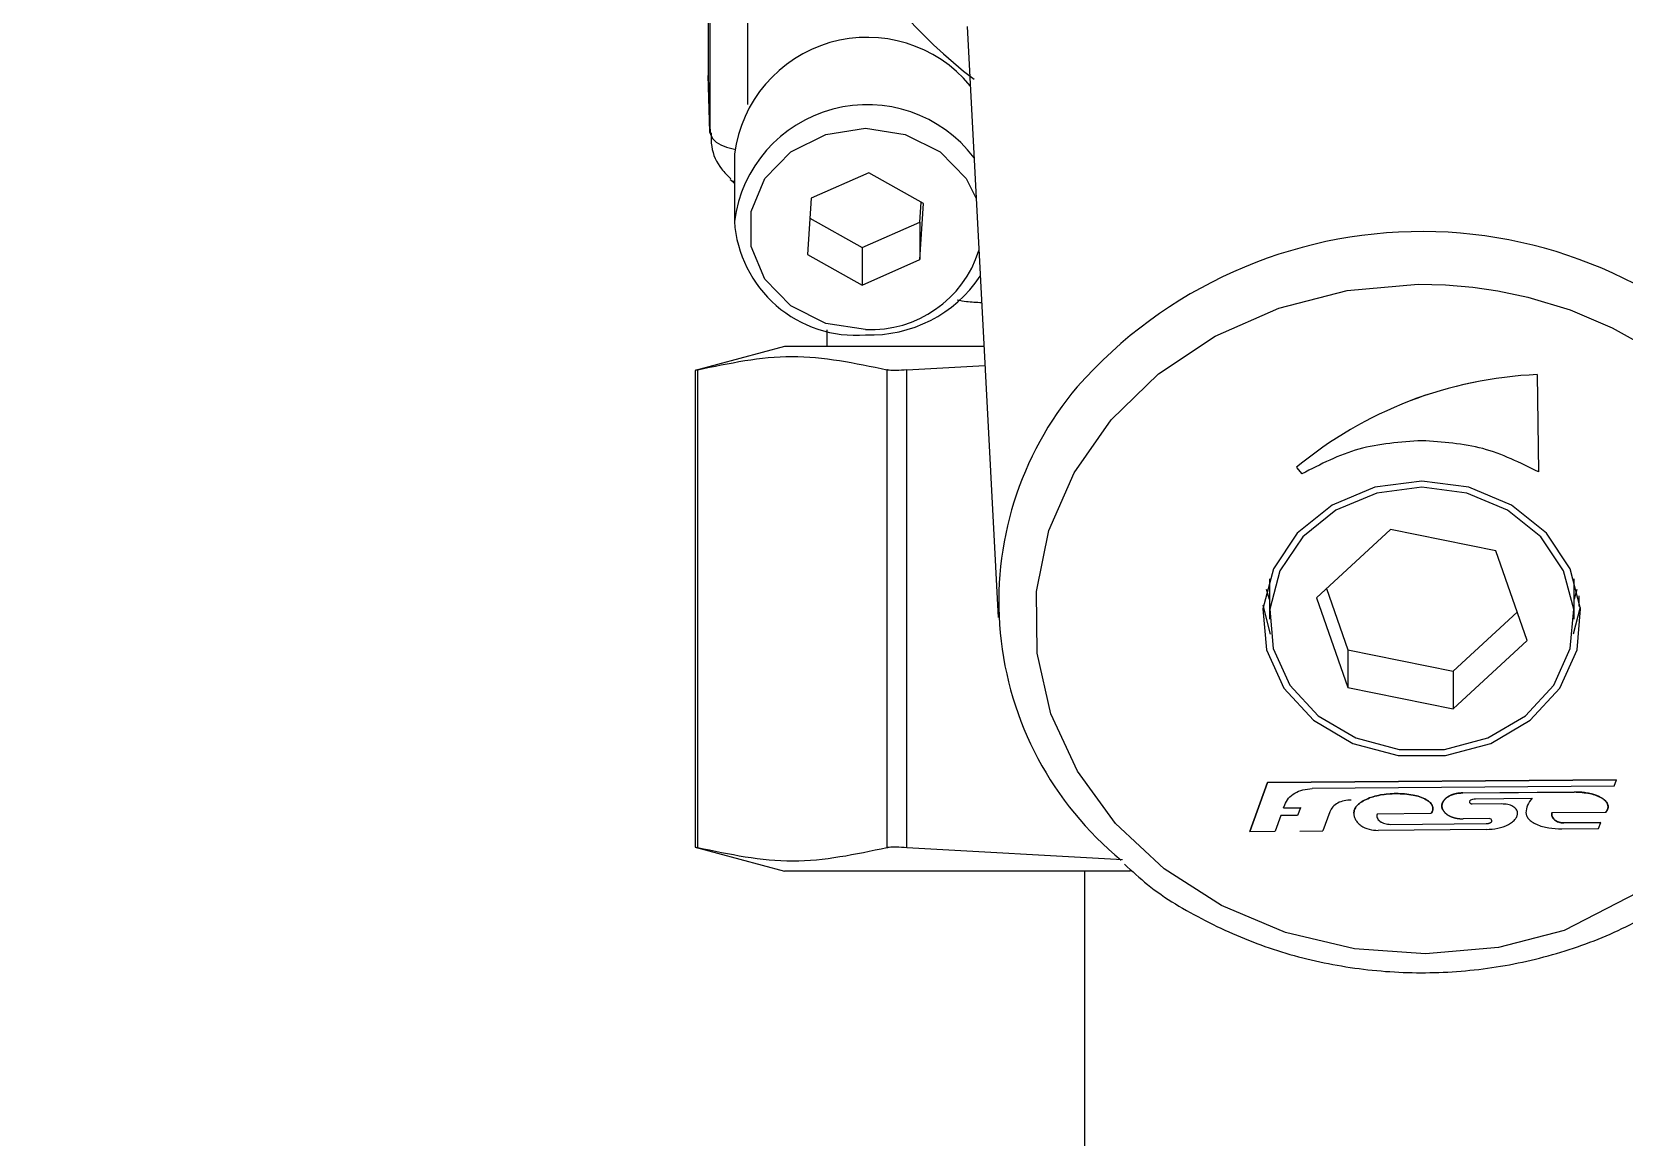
# Model space of a CAD drawing. Extents: x 75 to 2075, y 25 to 1460.
# Drawn here: x 621 to 674.1, y 823.4 to 860.2 of the extents above; entities that cross this region are included whole.
import ezdxf

# ---------------------------------------------------------------- set-up
doc = ezdxf.new("R2010")
doc.units = 0
doc.header["$LTSCALE"] = 5
doc.linetypes.add('SLD-KATı', pattern=[0])
doc.layers.get('0').update_dxf_attribs({"linetype": 'CONTINUOUS'})

msp = doc.modelspace()

# ---------------------------------------------------------------- linework, layer by layer
at = {"color": 7, "linetype": 'SLD-KATı'}
for p, q in [((643.562, 884.799), (643.562, 858.773)), ((643.627, 884.795), (643.627, 856.898)), ((652.208, 860.412), (653.242, 840.688)), ((643.627, 856.898), (643.562, 858.773)), ((643.562, 858.773), (643.563, 858.706)), ((643.563, 858.706), (643.628, 856.833)), ((643.628, 856.833), (643.627, 856.898)), ((644.441, 856.154), (644.441, 853.904)), ((648.931, 855.527), (647.001, 854.677)), ((650.746, 854.504), (648.931, 855.527)), ((644.299, 855.305), (644.441, 855.172)), ((647.001, 854.677), (646.886, 852.805)), ((650.63, 853.882), (650.671, 854.546)), ((650.63, 852.632), (650.746, 854.504)), ((646.96, 854.013), (648.7, 853.032)), ((648.7, 853.032), (650.63, 853.882)), ((650.63, 853.882), (650.63, 852.632)), ((646.886, 852.805), (648.7, 851.782)), ((648.7, 853.032), (648.7, 851.782)), ((648.7, 851.782), (650.63, 852.632)), ((647.531, 850.283), (647.531, 849.729)), ((646.112, 849.729), (643.134, 848.931)), ((651.957, 849.729), (646.112, 849.729)), ((652.768, 849.729), (651.957, 849.729)), ((650.191, 848.953), (652.801, 849.099)), ((643.134, 848.931), (643.134, 833.026)), ((643.217, 833.005), (643.217, 848.953)), ((649.532, 848.953), (649.532, 833.005)), ((650.191, 833.005), (650.191, 848.953)), ((671.231, 848.792), (671.267, 845.545)), ((663.199, 845.699), (663.38, 845.479)), ((666.334, 843.627), (663.864, 841.349)), ((669.847, 842.914), (666.334, 843.627)), ((670.89, 839.922), (669.847, 842.914)), ((662.295, 841.982), (662.295, 840.635)), ((664.194, 841.653), (664.908, 839.607)), ((672.46, 840.635), (672.46, 841.982)), ((662.328, 840.136), (662.09, 841.104)), ((663.864, 841.349), (664.908, 838.357)), ((672.656, 841.035), (672.427, 840.136)), ((672.616, 841.41), (672.616, 841.111)), ((672.62, 841.075), (672.656, 841.035)), ((668.421, 838.894), (670.561, 840.868)), ((664.908, 839.607), (664.908, 838.357)), ((664.908, 839.607), (668.421, 838.894)), ((668.421, 837.644), (670.89, 839.922)), ((668.421, 838.894), (668.421, 837.644)), ((664.908, 838.357), (668.421, 837.644)), ((662.234, 835.18), (673.869, 835.276)), ((673.869, 835.276), (662.234, 835.179)), ((673.792, 835.063), (673.869, 835.276)), ((673.869, 835.276), (673.869, 835.276)), ((661.643, 833.551), (662.234, 835.18)), ((662.234, 835.179), (661.643, 833.55)), ((662.234, 835.18), (662.234, 835.179)), ((673.792, 835.063), (663.716, 834.98)), ((666.518, 834.818), (666.518, 834.819)), ((668.743, 834.837), (672.458, 834.868)), ((668.743, 834.836), (672.458, 834.867)), ((668.743, 834.837), (668.743, 834.836)), ((669.166, 834.643), (671.058, 834.658)), ((672.458, 834.867), (672.458, 834.868)), ((662.768, 834.339), (662.804, 834.441)), ((662.768, 834.34), (663.328, 834.345)), ((662.768, 834.339), (663.328, 834.344)), ((663.328, 834.344), (663.234, 834.083)), ((663.328, 834.345), (663.328, 834.344)), ((664.31, 834.208), (664.078, 833.571)), ((665.107, 834.156), (665.107, 834.157)), ((667.675, 834.147), (665.888, 834.132)), ((668.047, 834.403), (668.047, 834.402)), ((670.044, 834.47), (669.063, 834.462)), ((671.723, 834.18), (673.517, 834.195)), ((662.673, 834.079), (662.484, 833.557)), ((663.234, 834.083), (662.673, 834.079)), ((669.528, 833.616), (665.919, 833.586)), ((666.337, 833.787), (669.526, 833.814)), ((666.337, 833.787), (669.526, 833.813)), ((666.337, 833.787), (666.337, 833.787)), ((669.629, 833.981), (668.753, 833.974)), ((669.526, 833.814), (669.526, 833.813)), ((669.717, 833.906), (669.717, 833.906)), ((672.051, 833.637), (673.278, 833.647)), ((672.119, 833.835), (673.35, 833.845)), ((673.35, 833.845), (672.119, 833.835)), ((672.119, 833.835), (672.119, 833.835)), ((673.278, 833.647), (673.35, 833.845)), ((673.35, 833.845), (673.35, 833.845)), ((661.643, 833.55), (662.484, 833.557)), ((661.643, 833.551), (661.643, 833.55)), ((663.307, 833.564), (664.078, 833.571)), ((643.134, 833.027), (646.112, 832.229)), ((657.395, 832.608), (650.191, 833.005)), ((657.655, 832.229), (646.112, 832.229)), ((656.127, 832.229), (656.127, 784.729))]:
    msp.add_line(p, q, dxfattribs=at)
at = {"color": 8, "linetype": 'SLD-KATı'}
msp.add_line((644.877, 884.72), (644.877, 857.804), dxfattribs=at)
at = {"color": 8, "linetype": 'SLD-KATı', "flags": 128}
for points in [[(648.816, 850.299), (647.49, 850.501), (646.325, 851.084), (645.46, 851.976), (645, 853.072), (645, 854.237), (645.46, 855.332), (646.325, 856.225), (647.49, 856.808), (648.816, 857.01), (650.141, 856.808), (651.306, 856.225), (652.172, 855.332), (652.509, 854.67)], [(643.627, 856.898), (643.651, 856.776), (643.722, 856.659), (643.838, 856.551), (643.993, 856.456), (644.183, 856.379), (644.399, 856.321), (644.444, 856.312)]]:
    msp.add_lwpolyline(points, dxfattribs=at)
at = {"color": 7, "linetype": 'SLD-KATı', "flags": 128}
for points in [[(667.501, 829.464), (665.128, 829.635), (662.833, 830.18), (660.691, 831.081), (658.778, 832.308), (657.158, 833.818), (655.885, 835.56), (655.004, 837.475), (654.544, 839.498), (654.521, 841.56), (654.936, 843.59), (655.775, 845.519), (657.009, 847.282), (658.596, 848.819), (660.481, 850.077), (662.602, 851.014), (664.886, 851.597), (667.254, 851.807)], [(667.254, 851.807), (668.169, 851.786), (669.079, 851.71), (669.917, 851.589), (670.917, 851.378), (672.332, 850.95), (673.729, 850.359), (675.034, 849.627), (676.112, 848.857), (677.048, 848.03), (677.771, 847.253), (678.528, 846.253), (678.982, 845.516), (679.356, 844.782), (679.871, 843.416), (680.277, 840.742), (680.277, 840.655), (680.277, 840.65), (680.277, 840.649), (680.277, 840.649), (680.277, 840.649), (680.277, 840.649), (680.277, 840.649), (680.277, 840.648), (680.277, 840.648), (680.277, 840.646), (680.277, 840.636), (680.277, 840.589), (680.274, 840.391), (680.22, 839.586), (679.979, 838.246), (679.327, 836.427), (677.979, 834.271), (675.643, 832.058), (672.128, 830.249), (669.934, 829.685), (667.501, 829.464)], [(667.377, 845.238), (665.811, 845.034), (664.383, 844.438), (663.222, 843.505), (662.43, 842.317), (662.077, 840.979), (662.196, 839.611), (662.774, 838.334), (663.762, 837.261), (665.071, 836.488), (666.585, 836.084), (668.169, 836.084), (669.683, 836.488), (670.992, 837.261), (671.98, 838.334), (672.559, 839.611), (672.677, 840.979), (672.325, 842.317), (671.533, 843.505), (670.371, 844.438), (668.944, 845.034), (667.377, 845.238)], [(667.377, 845.037), (665.879, 844.841), (664.514, 844.272), (663.404, 843.38), (662.646, 842.243), (662.309, 840.964), (662.422, 839.656), (662.976, 838.435), (663.92, 837.409), (665.172, 836.67), (666.62, 836.283), (668.135, 836.283), (669.582, 836.67), (670.834, 837.409), (671.779, 838.435), (672.332, 839.656), (672.445, 840.964), (672.108, 842.243), (671.351, 843.38), (670.24, 844.272), (668.875, 844.841), (667.377, 845.037)], [(662.189, 841.635), (662.29, 841.304), (662.295, 841.288)], [(672.46, 841.288), (672.467, 841.311), (672.565, 841.635)]]:
    msp.add_lwpolyline(points, dxfattribs=at)
at = {"color": 8, "linetype": 'SLD-KATı'}
for centre, radius, start, end in [((662.858, 872.184), 17.084, 137.993, 232.4202), ((648.875, 853.327), 4.472, 37.1839, 172.5787), ((644.45, 855.465), 0.22, 226.7194, 267.5459), ((667.375, 838.22), 15.346, 41.0608, 138.5217), ((648.996, 854.076), 3.781, 267.274, 342.4122)]:
    msp.add_arc(centre, radius, start, end, dxfattribs=at)
at = {"color": 7, "linetype": 'SLD-KATı'}
for centre, radius, start, end in [((648.874, 855.573), 4.471, 39.7445, 172.535), ((648.506, 854.179), 4.075, 183.8603, 274.3531), ((648.957, 854.566), 4.452, 268.1868, 325.9439), ((671.795, 835.351), 13.454, 92.4029, 129.7133), ((671.795, 835.349), 13.455, 92.4044, 129.7119), ((664.394, 841.217), 11.131, 139.9176, 230.7545), ((669.635, 833.899), 0.0826, 5.0269, 93.7384)]:
    msp.add_arc(centre, radius, start, end, dxfattribs=at)
for points, knots in [([(643.665, 856.855), (643.664, 856.703), (643.659, 856.279), (643.906, 855.724), (644.215, 855.431), (644.324, 855.327)], [0, 0, 0, 0, 0.265713, 0.740168, 1, 1, 1, 1]), ([(651.877, 851.287), (651.978, 851.268), (652.231, 851.221), (652.518, 851.208), (652.691, 851.201)], [0, 0, 0, 0, 0.397265, 1, 1, 1, 1]), ([(643.217, 848.953), (644.265, 849.175), (646.369, 849.621), (648.474, 849.177), (649.532, 848.953)], [0, 0, 0, 0, 0.497539, 1, 1, 1, 1]), ([(643.217, 848.953), (643.17, 848.941), (643.117, 848.926), (643.139, 848.931), (643.141, 848.931)], [0, 0, 0, 0, 0.89341, 1, 1, 1, 1]), ([(650.191, 848.953), (650.071, 848.943), (649.927, 848.93), (649.714, 848.928), (649.603, 848.936), (649.542, 848.951), (649.532, 848.953)], [0, 0, 0, 0, 0.417257, 0.499999, 0.917254, 1, 1, 1, 1]), ([(667.377, 846.589), (666.661, 846.54), (665.228, 846.44), (663.996, 845.8), (663.38, 845.48)], [0, 0, 0, 0, 0.499999, 1, 1, 1, 1]), ([(671.267, 845.545), (670.664, 845.847), (669.459, 846.45), (668.071, 846.543), (667.377, 846.589)], [0, 0, 0, 0, 0.500001, 1, 1, 1, 1]), ([(672.616, 841.111), (672.617, 841.095), (672.617, 841.075), (672.621, 841.077), (672.622, 841.077)], [0, 0, 0, 0, 0.786989, 1, 1, 1, 1]), ([(662.804, 834.441), (662.841, 834.517), (662.915, 834.671), (663.135, 834.842), (663.408, 834.958), (663.611, 834.972), (663.716, 834.979)], [0, 0, 0, 0, 0.2413009, 0.4837519, 0.7347014, 1, 1, 1, 1]), ([(665.107, 834.157), (665.112, 834.198), (665.121, 834.285), (665.206, 834.409), (665.338, 834.526), (665.597, 834.669), (665.998, 834.789), (666.343, 834.809), (666.518, 834.819)], [0, 0, 0, 0, 0.082032, 0.171129, 0.280254, 0.405712, 0.698349, 1, 1, 1, 1]), ([(666.518, 834.818), (666.343, 834.808), (665.998, 834.789), (665.597, 834.669), (665.338, 834.525), (665.206, 834.409), (665.121, 834.284), (665.112, 834.198), (665.107, 834.156)], [0, 0, 0, 0, 0.301649, 0.594283, 0.719365, 0.828854, 0.917817, 1, 1, 1, 1]), ([(666.518, 834.819), (666.709, 834.81), (667.059, 834.795), (667.455, 834.668), (667.649, 834.531), (667.714, 834.45), (667.742, 834.389), (667.754, 834.327), (667.746, 834.265), (667.72, 834.203), (667.69, 834.167), (667.675, 834.148)], [0, 0, 0, 0, 0.340053, 0.622858, 0.732917, 0.78028, 0.824766, 0.867008, 0.908581, 0.952093, 1, 1, 1, 1]), ([(667.675, 834.147), (667.69, 834.166), (667.72, 834.202), (667.746, 834.264), (667.753, 834.326), (667.742, 834.388), (667.714, 834.449), (667.649, 834.53), (667.455, 834.668), (667.059, 834.794), (666.709, 834.809), (666.518, 834.818)], [0, 0, 0, 0, 0.047696, 0.091185, 0.132815, 0.17519, 0.219373, 0.266655, 0.377124, 0.659927, 1, 1, 1, 1]), ([(668.121, 834.214), (668.113, 834.223), (668.085, 834.254), (668.057, 834.318), (668.043, 834.399), (668.055, 834.483), (668.093, 834.564), (668.158, 834.642), (668.283, 834.736), (668.482, 834.818), (668.656, 834.831), (668.743, 834.837)], [0, 0, 0, 0, 0.0331155, 0.1155617, 0.1959086, 0.2757381, 0.358758, 0.4533652, 0.5555568, 0.778578, 1, 1, 1, 1]), ([(668.743, 834.836), (668.742, 834.836), (668.738, 834.836), (668.731, 834.836), (668.722, 834.836), (668.714, 834.836), (668.707, 834.836), (668.699, 834.835), (668.691, 834.835), (668.682, 834.834), (668.674, 834.834), (668.667, 834.833), (668.659, 834.833), (668.651, 834.832), (668.643, 834.831), (668.634, 834.83), (668.626, 834.829), (668.618, 834.828), (668.609, 834.827), (668.601, 834.826), (668.593, 834.825), (668.585, 834.824), (668.578, 834.823), (668.57, 834.822), (668.562, 834.82), (668.554, 834.819), (668.546, 834.817), (668.537, 834.816), (668.528, 834.814), (668.52, 834.812), (668.512, 834.81), (668.503, 834.808), (668.495, 834.806), (668.487, 834.804), (668.479, 834.802), (668.471, 834.8), (668.463, 834.798), (668.456, 834.796), (668.448, 834.794), (668.44, 834.791), (668.432, 834.789), (668.424, 834.786), (668.416, 834.784), (668.409, 834.781), (668.401, 834.778), (668.393, 834.776), (668.385, 834.773), (668.378, 834.77), (668.37, 834.767), (668.363, 834.764), (668.355, 834.761), (668.348, 834.758), (668.34, 834.754), (668.333, 834.751), (668.326, 834.748), (668.318, 834.744), (668.311, 834.74), (668.304, 834.737), (668.298, 834.734), (668.291, 834.73), (668.284, 834.726), (668.277, 834.722), (668.27, 834.718), (668.264, 834.715), (668.257, 834.711), (668.252, 834.708), (668.245, 834.704), (668.239, 834.699), (668.232, 834.695), (668.225, 834.69), (668.22, 834.687), (668.214, 834.682), (668.209, 834.678), (668.202, 834.674), (668.198, 834.67), (668.191, 834.665), (668.187, 834.661), (668.181, 834.656), (668.176, 834.652), (668.17, 834.647), (668.165, 834.642), (668.16, 834.637), (668.155, 834.633), (668.151, 834.629), (668.147, 834.624), (668.142, 834.62), (668.137, 834.614), (668.133, 834.609), (668.129, 834.605), (668.125, 834.6), (668.121, 834.596), (668.117, 834.59), (668.113, 834.585), (668.109, 834.58), (668.106, 834.575), (668.102, 834.57), (668.099, 834.565), (668.096, 834.56), (668.092, 834.555), (668.089, 834.55), (668.087, 834.546), (668.084, 834.541), (668.081, 834.536), (668.079, 834.53), (668.076, 834.525), (668.074, 834.52), (668.071, 834.514), (668.069, 834.509), (668.066, 834.502), (668.063, 834.494), (668.059, 834.483), (668.056, 834.471), (668.053, 834.46), (668.052, 834.452), (668.05, 834.443), (668.049, 834.434), (668.048, 834.426), (668.047, 834.414), (668.047, 834.403), (668.047, 834.391), (668.048, 834.383), (668.049, 834.374), (668.05, 834.365), (668.051, 834.357), (668.053, 834.345), (668.056, 834.334), (668.059, 834.323), (668.062, 834.314), (668.065, 834.306), (668.068, 834.298), (668.071, 834.29), (668.074, 834.283), (668.077, 834.278), (668.08, 834.272), (668.082, 834.267), (668.085, 834.262), (668.087, 834.258), (668.09, 834.253), (668.094, 834.248), (668.097, 834.243), (668.1, 834.238), (668.103, 834.233), (668.107, 834.228), (668.111, 834.223), (668.114, 834.218), (668.118, 834.213), (668.122, 834.209), (668.126, 834.204), (668.131, 834.198), (668.135, 834.194), (668.139, 834.189), (668.143, 834.185), (668.147, 834.18), (668.153, 834.175), (668.157, 834.17), (668.163, 834.165), (668.167, 834.161), (668.173, 834.156), (668.178, 834.152), (668.184, 834.147), (668.189, 834.143), (668.195, 834.138), (668.2, 834.134), (668.206, 834.129), (668.211, 834.125), (668.218, 834.121), (668.223, 834.117), (668.229, 834.113), (668.235, 834.109), (668.241, 834.105), (668.247, 834.101), (668.253, 834.097), (668.26, 834.093), (668.267, 834.089), (668.274, 834.085), (668.28, 834.082), (668.287, 834.078), (668.294, 834.074), (668.301, 834.071), (668.308, 834.067), (668.314, 834.064), (668.321, 834.061), (668.329, 834.057), (668.336, 834.054), (668.344, 834.051), (668.351, 834.048), (668.359, 834.045), (668.369, 834.04), (668.378, 834.037), (668.389, 834.033), (668.397, 834.03), (668.405, 834.027), (668.412, 834.025), (668.42, 834.022), (668.428, 834.02), (668.436, 834.017), (668.444, 834.015), (668.452, 834.013), (668.46, 834.011), (668.467, 834.008), (668.475, 834.006), (668.483, 834.004), (668.491, 834.002), (668.5, 834.001), (668.508, 833.999), (668.516, 833.997), (668.524, 833.995), (668.532, 833.994), (668.54, 833.992), (668.548, 833.991), (668.556, 833.989), (668.565, 833.988), (668.573, 833.987), (668.581, 833.985), (668.589, 833.984), (668.597, 833.983), (668.606, 833.982), (668.614, 833.981), (668.622, 833.98), (668.63, 833.979), (668.639, 833.978), (668.647, 833.978), (668.655, 833.977), (668.664, 833.976), (668.672, 833.976), (668.68, 833.975), (668.699, 833.974), (668.723, 833.974), (668.745, 833.974), (668.753, 833.974)], [0, 0, 0, 0, 0.001321, 0.00659, 0.011866, 0.014499, 0.019773, 0.022408, 0.027682, 0.032958, 0.035591, 0.040865, 0.043502, 0.04877, 0.054042, 0.056683, 0.061951, 0.067226, 0.069864, 0.075136, 0.080406, 0.083042, 0.088311, 0.090951, 0.096222, 0.1015, 0.104136, 0.109406, 0.11468, 0.119947, 0.122588, 0.127858, 0.133131, 0.135766, 0.141045, 0.146313, 0.148945, 0.154222, 0.159491, 0.162126, 0.167407, 0.172676, 0.175317, 0.180586, 0.185861, 0.188495, 0.193774, 0.199046, 0.201669, 0.206943, 0.212222, 0.214849, 0.220133, 0.225409, 0.228037, 0.233313, 0.238583, 0.241214, 0.246484, 0.249136, 0.254399, 0.259673, 0.262309, 0.26758, 0.270217, 0.275485, 0.278117, 0.283405, 0.288679, 0.291313, 0.296584, 0.299221, 0.304483, 0.307117, 0.3124, 0.315028, 0.320302, 0.322953, 0.328223, 0.330844, 0.336134, 0.338752, 0.344037, 0.346677, 0.349309, 0.35459, 0.357222, 0.362499, 0.365125, 0.367765, 0.373019, 0.37566, 0.380939, 0.383576, 0.386206, 0.391491, 0.394118, 0.396766, 0.402031, 0.404679, 0.40732, 0.409947, 0.41521, 0.417842, 0.420497, 0.425748, 0.42841, 0.431032, 0.436311, 0.441592, 0.446846, 0.457401, 0.462678, 0.467936, 0.473209, 0.478501, 0.483749, 0.489022, 0.499588, 0.504853, 0.510122, 0.515398, 0.520685, 0.52595, 0.531233, 0.541789, 0.547036, 0.552308, 0.557579, 0.562876, 0.568145, 0.573413, 0.576061, 0.578686, 0.583964, 0.586587, 0.589219, 0.591862, 0.597143, 0.599784, 0.602403, 0.607678, 0.610328, 0.612959, 0.618227, 0.620862, 0.623505, 0.628769, 0.631415, 0.636687, 0.63931, 0.641943, 0.647239, 0.649876, 0.655128, 0.657765, 0.66305, 0.665669, 0.67096, 0.673586, 0.678858, 0.681509, 0.686767, 0.689419, 0.694681, 0.697315, 0.702585, 0.705225, 0.710499, 0.71314, 0.718401, 0.721041, 0.726309, 0.73158, 0.734218, 0.739499, 0.742139, 0.747403, 0.752675, 0.75531, 0.760583, 0.763221, 0.768497, 0.773764, 0.776396, 0.781681, 0.786956, 0.789585, 0.800127, 0.802766, 0.808045, 0.813316, 0.81595, 0.821224, 0.826499, 0.82913, 0.834403, 0.839679, 0.842307, 0.847583, 0.852854, 0.855491, 0.860765, 0.866036, 0.868677, 0.873949, 0.87922, 0.881855, 0.887125, 0.892399, 0.895038, 0.900313, 0.905579, 0.908216, 0.913487, 0.91876, 0.921398, 0.926673, 0.931946, 0.934583, 0.939855, 0.945124, 0.947764, 0.953033, 0.958308, 0.960946, 0.966214, 0.987312, 1, 1, 1, 1]), ([(671.058, 834.658), (670.998, 834.584), (670.881, 834.438), (670.862, 834.26), (670.853, 834.173)], [0, 0, 0, 0, 0.508882, 1, 1, 1, 1]), ([(672.458, 834.868), (672.636, 834.859), (672.962, 834.843), (673.329, 834.715), (673.505, 834.578), (673.563, 834.496), (673.588, 834.436), (673.596, 834.374), (673.587, 834.312), (673.561, 834.251), (673.532, 834.215), (673.517, 834.196)], [0, 0, 0, 0, 0.332968, 0.611765, 0.722197, 0.77058, 0.816572, 0.860775, 0.904455, 0.950135, 1, 1, 1, 1]), ([(673.517, 834.195), (673.517, 834.196), (673.52, 834.199), (673.524, 834.204), (673.53, 834.211), (673.535, 834.218), (673.541, 834.226), (673.546, 834.233), (673.551, 834.241), (673.556, 834.248), (673.56, 834.256), (673.564, 834.264), (673.568, 834.272), (673.572, 834.28), (673.575, 834.287), (673.577, 834.293), (673.58, 834.3), (673.583, 834.309), (673.585, 834.317), (673.587, 834.324), (673.588, 834.331), (673.59, 834.338), (673.591, 834.347), (673.592, 834.356), (673.593, 834.363), (673.593, 834.37), (673.593, 834.377), (673.593, 834.386), (673.592, 834.393), (673.592, 834.4), (673.591, 834.407), (673.589, 834.416), (673.588, 834.425), (673.586, 834.433), (673.584, 834.44), (673.581, 834.447), (673.579, 834.454), (673.576, 834.462), (673.572, 834.47), (673.569, 834.478), (673.565, 834.486), (673.561, 834.493), (673.558, 834.499), (673.554, 834.506), (673.549, 834.513), (673.544, 834.521), (673.539, 834.528), (673.533, 834.535), (673.528, 834.543), (673.522, 834.55), (673.516, 834.556), (673.51, 834.563), (673.503, 834.57), (673.497, 834.577), (673.49, 834.583), (673.483, 834.589), (673.476, 834.596), (673.469, 834.602), (673.46, 834.61), (673.45, 834.618), (673.44, 834.625), (673.432, 834.631), (673.425, 834.637), (673.417, 834.642), (673.409, 834.647), (673.398, 834.654), (673.388, 834.661), (673.377, 834.668), (673.368, 834.673), (673.352, 834.682), (673.335, 834.691), (673.319, 834.699), (673.313, 834.702), (673.309, 834.705), (673.303, 834.707), (673.297, 834.71), (673.291, 834.713), (673.285, 834.716), (673.28, 834.718), (673.274, 834.721), (673.268, 834.724), (673.262, 834.726), (673.254, 834.729), (673.248, 834.732), (673.242, 834.734), (673.236, 834.737), (673.23, 834.739), (673.224, 834.742), (673.218, 834.744), (673.212, 834.747), (673.204, 834.75), (673.198, 834.752), (673.191, 834.755), (673.185, 834.757), (673.177, 834.76), (673.171, 834.762), (673.164, 834.764), (673.158, 834.766), (673.152, 834.768), (673.144, 834.771), (673.138, 834.773), (673.13, 834.775), (673.124, 834.777), (673.116, 834.78), (673.11, 834.781), (673.102, 834.784), (673.094, 834.786), (673.086, 834.788), (673.078, 834.791), (673.072, 834.792), (673.064, 834.795), (673.058, 834.796), (673.05, 834.798), (673.043, 834.8), (673.035, 834.802), (673.027, 834.804), (673.019, 834.806), (673.011, 834.808), (673.005, 834.81), (672.997, 834.811), (672.989, 834.813), (672.98, 834.815), (672.972, 834.817), (672.966, 834.818), (672.958, 834.82), (672.95, 834.822), (672.942, 834.823), (672.934, 834.825), (672.925, 834.826), (672.917, 834.828), (672.906, 834.83), (672.872, 834.836), (672.835, 834.842), (672.804, 834.846), (672.796, 834.847), (672.788, 834.848), (672.778, 834.849), (672.769, 834.85), (672.761, 834.851), (672.753, 834.852), (672.745, 834.853), (672.736, 834.854), (672.728, 834.855), (672.72, 834.856), (672.712, 834.857), (672.703, 834.857), (672.695, 834.858), (672.687, 834.859), (672.678, 834.859), (672.67, 834.86), (672.662, 834.861), (672.654, 834.861), (672.644, 834.862), (672.635, 834.862), (672.627, 834.863), (672.619, 834.863), (672.61, 834.864), (672.602, 834.864), (672.594, 834.865), (672.585, 834.865), (672.577, 834.865), (672.569, 834.866), (672.56, 834.866), (672.552, 834.866), (672.544, 834.866), (672.535, 834.867), (672.527, 834.867), (672.519, 834.867), (672.51, 834.867), (672.502, 834.867), (672.494, 834.867), (672.485, 834.867), (672.477, 834.867), (672.468, 834.867), (672.461, 834.867), (672.458, 834.867)], [0, 0, 0, 0, 0.001552, 0.007794, 0.014025, 0.020269, 0.026499, 0.032744, 0.038975, 0.045194, 0.051431, 0.057693, 0.063906, 0.070147, 0.076379, 0.079496, 0.08574, 0.091985, 0.098227, 0.104479, 0.107594, 0.113804, 0.120069, 0.126279, 0.132516, 0.13563, 0.141898, 0.148127, 0.154361, 0.157481, 0.163736, 0.16997, 0.176189, 0.182435, 0.188676, 0.191789, 0.198008, 0.204267, 0.210493, 0.21673, 0.222976, 0.229199, 0.232312, 0.238573, 0.244815, 0.251038, 0.257281, 0.263504, 0.269745, 0.275968, 0.282209, 0.28847, 0.29468, 0.300937, 0.307179, 0.313405, 0.319645, 0.325869, 0.332101, 0.344577, 0.350815, 0.357064, 0.363293, 0.369531, 0.375774, 0.382005, 0.394474, 0.400717, 0.406961, 0.413183, 0.438143, 0.444383, 0.447495, 0.450622, 0.453727, 0.459975, 0.463099, 0.466204, 0.472452, 0.475554, 0.478683, 0.48491, 0.488031, 0.494264, 0.497379, 0.5005, 0.506751, 0.509865, 0.512979, 0.519212, 0.522337, 0.528575, 0.531697, 0.537932, 0.541051, 0.547278, 0.550404, 0.553515, 0.55975, 0.562875, 0.569111, 0.57223, 0.578461, 0.581583, 0.587811, 0.590933, 0.597178, 0.603407, 0.606523, 0.612763, 0.615876, 0.622121, 0.625237, 0.631472, 0.634597, 0.640828, 0.647067, 0.650184, 0.656419, 0.65954, 0.665768, 0.672005, 0.675134, 0.681369, 0.684477, 0.690718, 0.696961, 0.700077, 0.706312, 0.71255, 0.715666, 0.728139, 0.778042, 0.78428, 0.787395, 0.79363, 0.79987, 0.806109, 0.809223, 0.815461, 0.821698, 0.824817, 0.831053, 0.837289, 0.840408, 0.846645, 0.852881, 0.855998, 0.862235, 0.868473, 0.871592, 0.877826, 0.88406, 0.890298, 0.893419, 0.899651, 0.905891, 0.909009, 0.915244, 0.921478, 0.924601, 0.930833, 0.937069, 0.94019, 0.946426, 0.95266, 0.955779, 0.962019, 0.968252, 0.971371, 0.977609, 0.983847, 0.986961, 0.993483, 1, 1, 1, 1]), ([(665.026, 834.594), (664.946, 834.592), (664.787, 834.589), (664.57, 834.507), (664.395, 834.38), (664.337, 834.264), (664.31, 834.208)], [0, 0, 0, 0, 0.264916, 0.521208, 0.771311, 1, 1, 1, 1]), ([(665.107, 834.156), (665.11, 834.12), (665.116, 834.047), (665.164, 833.939), (665.239, 833.836), (665.383, 833.714), (665.613, 833.607), (665.818, 833.593), (665.919, 833.586)], [0, 0, 0, 0, 0.108739, 0.219433, 0.342423, 0.470755, 0.739976, 1, 1, 1, 1]), ([(665.888, 834.133), (665.883, 834.112), (665.873, 834.069), (665.888, 834.004), (665.924, 833.942), (665.98, 833.889), (666.053, 833.844), (666.171, 833.799), (666.27, 833.792), (666.337, 833.787)], [0, 0, 0, 0, 0.106822, 0.215123, 0.325984, 0.447127, 0.574004, 0.712193, 1, 1, 1, 1]), ([(665.888, 834.132), (665.883, 834.111), (665.873, 834.068), (665.888, 834.002), (665.924, 833.941), (666.002, 833.868), (666.142, 833.8), (666.27, 833.791), (666.337, 833.787)], [0, 0, 0, 0, 0.108329, 0.2155, 0.329177, 0.447775, 0.711865, 1, 1, 1, 1]), ([(669.063, 834.462), (669.053, 834.462), (669.034, 834.464), (669.009, 834.476), (668.989, 834.493), (668.976, 834.516), (668.973, 834.54), (668.978, 834.565), (668.992, 834.587), (669.007, 834.597), (669.015, 834.602)], [0, 0, 0, 0, 0.124974, 0.249958, 0.374974, 0.500089, 0.624969, 0.750077, 0.874977, 1, 1, 1, 1]), ([(669.015, 834.602), (669.037, 834.613), (669.083, 834.638), (669.137, 834.641), (669.166, 834.643)], [0, 0, 0, 0, 0.468048, 1, 1, 1, 1]), ([(669.528, 833.616), (669.658, 833.624), (669.916, 833.64), (670.213, 833.744), (670.404, 833.865), (670.501, 833.964), (670.563, 834.07), (670.57, 834.142), (670.573, 834.177)], [0, 0, 0, 0, 0.290034, 0.575707, 0.701227, 0.814577, 0.909764, 1, 1, 1, 1]), ([(670.573, 834.177), (670.571, 834.197), (670.566, 834.237), (670.533, 834.293), (670.483, 834.345), (670.391, 834.405), (670.242, 834.459), (670.112, 834.466), (670.044, 834.47)], [0, 0, 0, 0, 0.0978041, 0.2015376, 0.3116233, 0.4344526, 0.7050116, 1, 1, 1, 1]), ([(670.853, 834.173), (670.858, 834.138), (670.868, 834.066), (670.941, 833.963), (671.054, 833.866), (671.274, 833.749), (671.614, 833.654), (671.904, 833.643), (672.051, 833.637)], [0, 0, 0, 0, 0.082044, 0.171173, 0.280252, 0.40576, 0.698384, 1, 1, 1, 1]), ([(671.723, 834.181), (671.719, 834.16), (671.71, 834.117), (671.723, 834.053), (671.754, 833.992), (671.804, 833.938), (671.868, 833.893), (671.972, 833.847), (672.06, 833.84), (672.119, 833.835)], [0, 0, 0, 0, 0.114143, 0.229655, 0.345638, 0.468842, 0.594259, 0.727678, 1, 1, 1, 1]), ([(672.119, 833.835), (672.118, 833.835), (672.114, 833.835), (672.103, 833.835), (672.09, 833.835), (672.077, 833.836), (672.067, 833.837), (672.057, 833.838), (672.047, 833.839), (672.037, 833.84), (672.027, 833.841), (672.017, 833.843), (672.004, 833.846), (671.991, 833.848), (671.978, 833.852), (671.969, 833.854), (671.959, 833.857), (671.95, 833.86), (671.941, 833.863), (671.931, 833.866), (671.922, 833.87), (671.913, 833.873), (671.904, 833.877), (671.892, 833.883), (671.881, 833.888), (671.87, 833.895), (671.861, 833.899), (671.853, 833.904), (671.845, 833.909), (671.837, 833.915), (671.829, 833.92), (671.822, 833.926), (671.814, 833.932), (671.807, 833.938), (671.8, 833.944), (671.793, 833.95), (671.787, 833.957), (671.78, 833.964), (671.774, 833.97), (671.768, 833.977), (671.763, 833.985), (671.758, 833.992), (671.753, 833.998), (671.749, 834.004), (671.745, 834.011), (671.741, 834.019), (671.737, 834.027), (671.733, 834.035), (671.73, 834.043), (671.727, 834.051), (671.724, 834.059), (671.722, 834.068), (671.719, 834.076), (671.718, 834.083), (671.717, 834.09), (671.716, 834.098), (671.715, 834.106), (671.715, 834.115), (671.714, 834.124), (671.715, 834.132), (671.715, 834.139), (671.716, 834.147), (671.717, 834.154), (671.718, 834.163), (671.72, 834.171), (671.722, 834.177), (671.723, 834.18)], [0, 0, 0, 0, 0.00386, 0.019274, 0.050089, 0.065495, 0.080918, 0.096315, 0.111728, 0.127151, 0.14255, 0.157957, 0.17337, 0.204202, 0.219608, 0.235029, 0.250439, 0.265833, 0.28125, 0.296653, 0.312071, 0.327473, 0.342888, 0.358288, 0.38914, 0.404521, 0.419928, 0.435365, 0.450797, 0.466187, 0.481609, 0.497018, 0.512403, 0.527826, 0.543221, 0.55861, 0.574044, 0.589463, 0.604861, 0.620253, 0.635735, 0.651126, 0.666511, 0.674237, 0.689651, 0.70501, 0.720486, 0.735911, 0.751295, 0.76666, 0.782095, 0.797526, 0.81296, 0.828321, 0.83608, 0.851447, 0.866873, 0.882269, 0.897656, 0.913048, 0.928556, 0.93617, 0.951638, 0.967058, 0.98352, 1, 1, 1, 1]), ([(669.526, 833.814), (669.55, 833.815), (669.597, 833.818), (669.651, 833.835), (669.685, 833.854), (669.703, 833.87), (669.715, 833.887), (669.717, 833.9), (669.717, 833.906)], [0, 0, 0, 0, 0.3105261, 0.5898877, 0.7122611, 0.8168229, 0.9096975, 1, 1, 1, 1]), ([(669.526, 833.813), (669.526, 833.813), (669.531, 833.813), (669.538, 833.813), (669.548, 833.814), (669.558, 833.815), (669.568, 833.816), (669.588, 833.818), (669.625, 833.825), (669.66, 833.839), (669.681, 833.852), (669.687, 833.856), (669.693, 833.861), (669.698, 833.866), (669.703, 833.871), (669.708, 833.878), (669.713, 833.886), (669.717, 833.895), (669.717, 833.902), (669.717, 833.906)], [0, 0, 0, 0, 0.0104992, 0.0524012, 0.0943165, 0.1362347, 0.17811, 0.2200114, 0.3880174, 0.6563837, 0.6889744, 0.7215713, 0.754353, 0.7870106, 0.8195354, 0.8523309, 0.9015262, 0.9497215, 1, 1, 1, 1]), ([(643.147, 833.026), (643.148, 833.025), (643.148, 833.024), (643.199, 833.01), (643.217, 833.005)], [0, 0, 0, 0, 0.644783, 1, 1, 1, 1]), ([(649.532, 833.005), (648.485, 832.783), (646.38, 832.337), (644.275, 832.782), (643.217, 833.005)], [0, 0, 0, 0, 0.497539, 1, 1, 1, 1]), ([(650.191, 833.005), (650.071, 833.015), (649.927, 833.028), (649.714, 833.03), (649.603, 833.023), (649.542, 833.007), (649.532, 833.005)], [0, 0, 0, 0, 0.417256, 0.499998, 0.917249, 1, 1, 1, 1]), ([(657.457, 832.459), (657.71, 832.227), (658.507, 831.493), (660.132, 830.534), (662.257, 829.613), (664.543, 829.031), (666.906, 828.787), (669.286, 828.893), (671.612, 829.347), (673.83, 830.131), (675.836, 831.254), (677.148, 832.168), (677.686, 832.76), (677.728, 832.806)], [0, 0, 0, 0, 0.048173, 0.152385, 0.256863, 0.36154, 0.466357, 0.571273, 0.676257, 0.781278, 0.886289, 0.99122, 1, 1, 1, 1]), ([(664.252, 647.854), (664.223, 646.315), (664.169, 643.433), (663.722, 639.414), (662.996, 635.504), (661.93, 631.811), (660.512, 628.469), (659.044, 625.905), (657.625, 623.968), (656.328, 622.53), (654.869, 621.172), (652.982, 619.768), (650.457, 618.438), (647.722, 617.551), (644.745, 617.056), (641.4, 616.982), (637.508, 617.496), (633.499, 618.616), (629.596, 620.209), (625.764, 622.222), (622.022, 624.628), (618.639, 627.187), (615.867, 629.553), (613.511, 631.748), (611.246, 634.022), (608.802, 636.673), (605.946, 640.037), (602.674, 644.28), (599.01, 649.594), (595.274, 655.706), (591.674, 662.375), (587.664, 670.781), (583.613, 680.768), (579.833, 692.105), (576.62, 703.803), (573.966, 715.844), (571.831, 728.411), (570.275, 740.825), (569.226, 753.122), (568.571, 765.352), (568.241, 777.595), (568.177, 791.211), (568.48, 806.204), (568.887, 817.768), (569.265, 823.925), (569.308, 824.633)], [0, 0, 0, 0, 0.015359, 0.028768, 0.040538, 0.055652, 0.068296, 0.078945, 0.087912, 0.095376, 0.101431, 0.111646, 0.124451, 0.137948, 0.149008, 0.163529, 0.180692, 0.198073, 0.213929, 0.230104, 0.247438, 0.263414, 0.276289, 0.286456, 0.297453, 0.309874, 0.323826, 0.342771, 0.364374, 0.388911, 0.414532, 0.440016, 0.481808, 0.522147, 0.560258, 0.605028, 0.648882, 0.693079, 0.737258, 0.781095, 0.825767, 0.871167, 0.931031, 0.99206, 1, 1, 1, 1]), ([(563.037, 823.851), (562.846, 820.26), (562.341, 810.756), (561.963, 795.383), (561.939, 778.806), (562.374, 763.543), (563.191, 749.701), (564.47, 736.397), (566.234, 723.709), (568.247, 712.749), (570.337, 703.437), (572.355, 695.657), (574.551, 688.237), (576.913, 681.173), (579.498, 674.273), (582.485, 667.146), (585.937, 659.855), (589.935, 652.43), (594.211, 645.476), (598.601, 639.244), (602.414, 634.484), (605.786, 630.685), (609.027, 627.352), (612.494, 624.165), (616.105, 621.228), (619.753, 618.617), (623.659, 616.23), (627.501, 614.302), (630.934, 612.931), (633.796, 612.035), (636.464, 611.398), (639.333, 610.933), (642.62, 610.721), (645.971, 610.902), (649.054, 611.458), (651.96, 612.338), (654.984, 613.681), (658.01, 615.618), (660.597, 617.903), (662.47, 620.024), (664.021, 622.132), (665.583, 624.687), (667.11, 627.92), (668.465, 631.788), (669.548, 636.238), (670.35, 641.69), (670.448, 645.683), (670.502, 647.854)], [0, 0, 0, 0, 0.037955, 0.100459, 0.16138, 0.21076, 0.258122, 0.303101, 0.345508, 0.385404, 0.412389, 0.438188, 0.462868, 0.486494, 0.509129, 0.532746, 0.559573, 0.585267, 0.612391, 0.636953, 0.658055, 0.671185, 0.686397, 0.703704, 0.717982, 0.733293, 0.74953, 0.765516, 0.778724, 0.789252, 0.798124, 0.808743, 0.821341, 0.834772, 0.84627, 0.856386, 0.868528, 0.882827, 0.895364, 0.905185, 0.912323, 0.922395, 0.935611, 0.947823, 0.962317, 0.979518, 1, 1, 1, 1])]:
    msp.add_open_spline(points, degree=3, knots=knots, dxfattribs=at)

doc.saveas('drawing.dxf')
